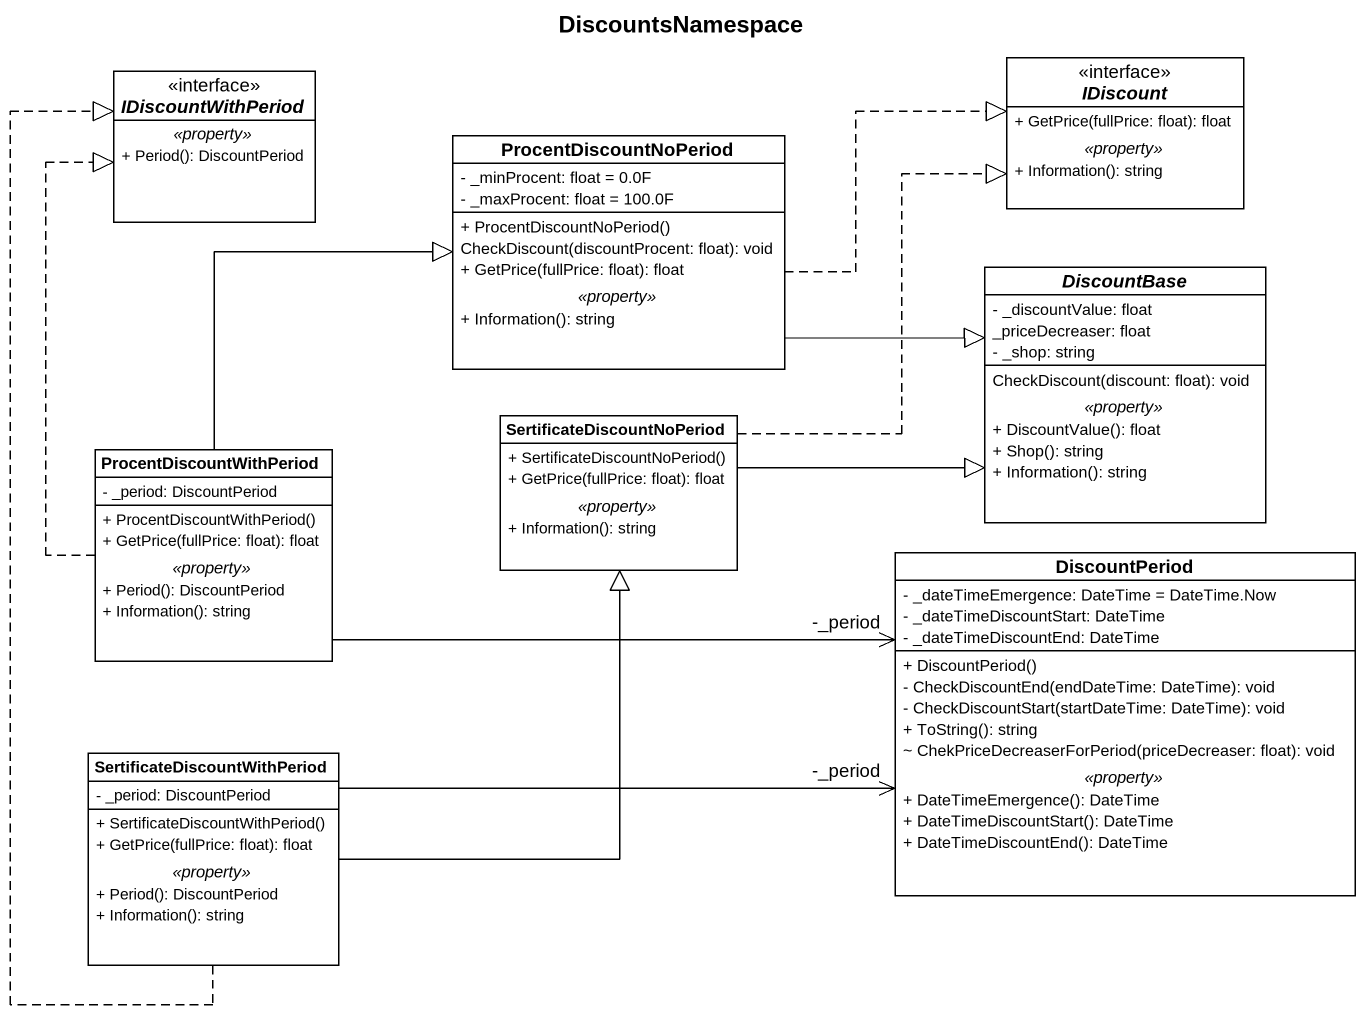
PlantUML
@startuml
title DiscountsNamespace
hide circle
hide empty members
skinparam classAttributeIconSize 0
interface IDiscount {
  + GetPrice(fullPrice: float): float
  .. <<property>> ..
  + Information(): string
}
interface IDiscountWithPeriod {
  .. <<property>> ..
  + Period(): DiscountPeriod
}
class ProcentDiscountNoPeriod {
  - _minProcent: float = 0.0F
  - _maxProcent: float = 100.0F
  --
  + ProcentDiscountNoPeriod()
  CheckDiscount(discountProcent: float): void
  + GetPrice(fullPrice: float): float
  .. <<property>> ..
  + Information(): string
}
abstract class DiscountBase {
  - _discountValue: float
  _priceDecreaser: float
  - _shop: string
  --
  CheckDiscount(discount: float): void
  .. <<property>> ..
  + DiscountValue(): float
  + Shop(): string
  + Information(): string
}
class SertificateDiscountNoPeriod {
  + SertificateDiscountNoPeriod()
  + GetPrice(fullPrice: float): float
  .. <<property>> ..
  + Information(): string
}
class ProcentDiscountWithPeriod {
  - _period: DiscountPeriod
  --
  + ProcentDiscountWithPeriod()
  + GetPrice(fullPrice: float): float
  .. <<property>> ..
  + Period(): DiscountPeriod
  + Information(): string
}
class DiscountPeriod {
  - _dateTimeEmergence: DateTime = DateTime.Now
  - _dateTimeDiscountStart: DateTime
  - _dateTimeDiscountEnd: DateTime
  --
  + DiscountPeriod()
  - CheckDiscountEnd(endDateTime: DateTime): void
  - CheckDiscountStart(startDateTime: DateTime): void
  + ToString(): string
  ~ ChekPriceDecreaserForPeriod(priceDecreaser: float): void
  .. <<property>> ..
  + DateTimeEmergence(): DateTime
  + DateTimeDiscountStart(): DateTime
  + DateTimeDiscountEnd(): DateTime
}
class "SertificateDiscountWithPeriod" as SertificateDiscountWithPerio {
  - _period: DiscountPeriod
  --
  + SertificateDiscountWithPeriod()
  + GetPrice(fullPrice: float): float
  .. <<property>> ..
  + Period(): DiscountPeriod
  + Information(): string
}
ProcentDiscountNoPeriod .right.|> IDiscount
ProcentDiscountNoPeriod -right-|> DiscountBase
SertificateDiscountNoPeriod .up.|> IDiscount
SertificateDiscountNoPeriod -right-|> DiscountBase
ProcentDiscountWithPeriod .up.|> IDiscountWithPeriod
ProcentDiscountWithPeriod -up-|> ProcentDiscountNoPeriod
ProcentDiscountWithPeriod -right-> "-_period" DiscountPeriod
SertificateDiscountWithPerio .up.|> IDiscountWithPeriod
SertificateDiscountWithPerio -up-|> SertificateDiscountNoPeriod
SertificateDiscountWithPerio -right-> "-_period" DiscountPeriod
@enduml
